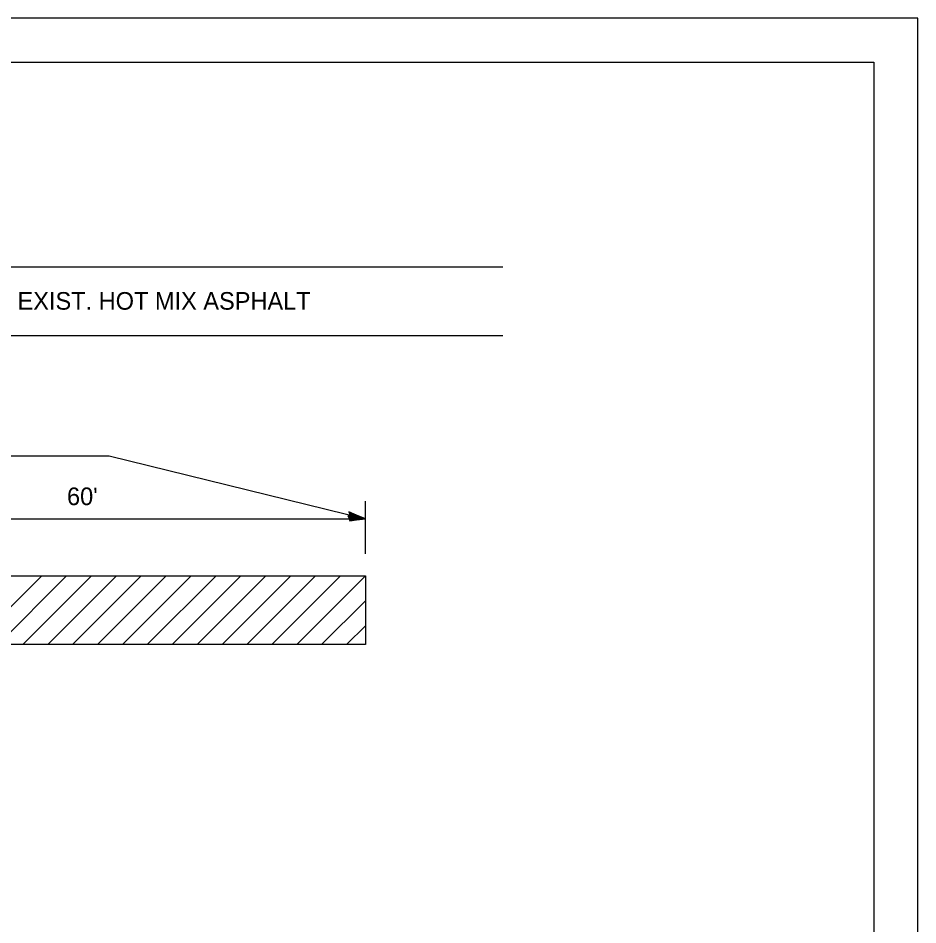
# Model space of a CAD drawing. Extents: x 0 to 2.83, y -0.1 to 1.83.
# Drawn here: x 1.982 to 2.833, y 0.976 to 1.833 of the extents above; entities that cross this region are included whole.
import ezdxf

# ---------------------------------------------------------------- set-up
doc = ezdxf.new("R2010")
doc.units = 0
for name, color, linetype in [('RD_Pr_Roadway_Dimensions', 7, 'Continuous'), ('RD_Pr_Roadway_Notes', 7, 'Continuous'), ('SH_General_Details', 7, 'Continuous'), ('SH_Printer_Plotting_Border', 7, 'Continuous')]:
    doc.layers.add(name, color=color, linetype=linetype)

msp = doc.modelspace()

# ---------------------------------------------------------------- linework, layer by layer
at = {"layer": 'RD_Pr_Roadway_Dimensions'}
for p, q in [((2.31049, 1.32649), (2.31049, 1.37649)), ((1.82299, 1.35982), (2.31049, 1.35982))]:
    msp.add_line(p, q, dxfattribs=at)
msp.add_lwpolyline([(2.29518, 1.36004), (2.2957, 1.35776), (2.30216, 1.35875), (2.31049, 1.35982), (2.30161, 1.36104), (2.29382, 1.3624), (2.29518, 1.36004), (2.29587, 1.35853), (2.30489, 1.35983), (2.29502, 1.36156), (2.29649, 1.35962), (2.30063, 1.35988), (2.29665, 1.3605)], dxfattribs=at)
at = {"layer": 'RD_Pr_Roadway_Notes'}
for p, q in [((1.68931, 1.41918), (2.06785, 1.41918)), ((2.06785, 1.41918), (2.31049, 1.35982))]:
    msp.add_line(p, q, dxfattribs=at)
msp.add_lwpolyline([(2.29567, 1.36367), (2.29563, 1.36133), (2.30215, 1.36076), (2.31049, 1.35982), (2.30215, 1.36311), (2.29491, 1.36629), (2.29567, 1.36367), (2.29598, 1.36204), (2.30505, 1.36116), (2.29588, 1.36518), (2.29684, 1.36295), (2.30093, 1.36222), (2.2972, 1.36377)], dxfattribs=at)
at = {"layer": 'SH_General_Details'}
for p, q in [((2.83333, 1.83333), (-0.00001, 1.83333)), ((2.83333, 0), (2.83333, 1.83333)), ((1.41673, 1.59813), (2.44049, 1.59813)), ((1.41673, 1.53313), (2.44049, 1.53313)), ((1.41673, 1.30563), (2.31049, 1.30563)), ((2.31049, 1.30563), (2.31049, 1.24063)), ((2.31049, 1.24063), (1.82299, 1.24063))]:
    msp.add_line(p, q, dxfattribs=at)
msp.add_lwpolyline([(0.16666, 1.79167), (2.79166, 1.79167), (2.79166, 0.04167), (0.16666, 0.04167)], close=True, dxfattribs=at)
for points in [[(1.93907, 1.24063), (2.00407, 1.30563)], [(1.96264, 1.24063), (2.02764, 1.30563)], [(1.98621, 1.24063), (2.05121, 1.30563)], [(2.00978, 1.24063), (2.07478, 1.30563)], [(2.03335, 1.24063), (2.09835, 1.30563)], [(2.05692, 1.24063), (2.12193, 1.30563)], [(2.08049, 1.24063), (2.1455, 1.30563)], [(2.10406, 1.24063), (2.16907, 1.30563)], [(2.12764, 1.24063), (2.19264, 1.30563)], [(2.15121, 1.24063), (2.21621, 1.30563)], [(2.17478, 1.24063), (2.23978, 1.30563)], [(2.19835, 1.24063), (2.26335, 1.30563)], [(2.22192, 1.24063), (2.28692, 1.30563)], [(2.24549, 1.24063), (2.31049, 1.30563)], [(2.26906, 1.24063), (2.31049, 1.28206)], [(2.29263, 1.24063), (2.31049, 1.25849)]]:
    msp.add_lwpolyline(points, dxfattribs=at)
at = {"layer": 'SH_Printer_Plotting_Border'}
msp.add_lwpolyline([(-0.00001, 0), (2.83333, 0), (2.83333, 1.83333), (-0.00001, 1.83333)], close=True, dxfattribs=at)

# ---------------------------------------------------------------- texts
at = {"layer": 'RD_Pr_Roadway_Dimensions'}
msp.add_text("60'", height=0.016667, dxfattribs=at).set_placement((2.02804, 1.37262))
at = {"layer": 'RD_Pr_Roadway_Notes'}
msp.add_text('EXIST. HOT MIX ASPHALT', height=0.0166667, dxfattribs=at).set_placement((1.98123, 1.55751))

doc.saveas('drawing.dxf')
